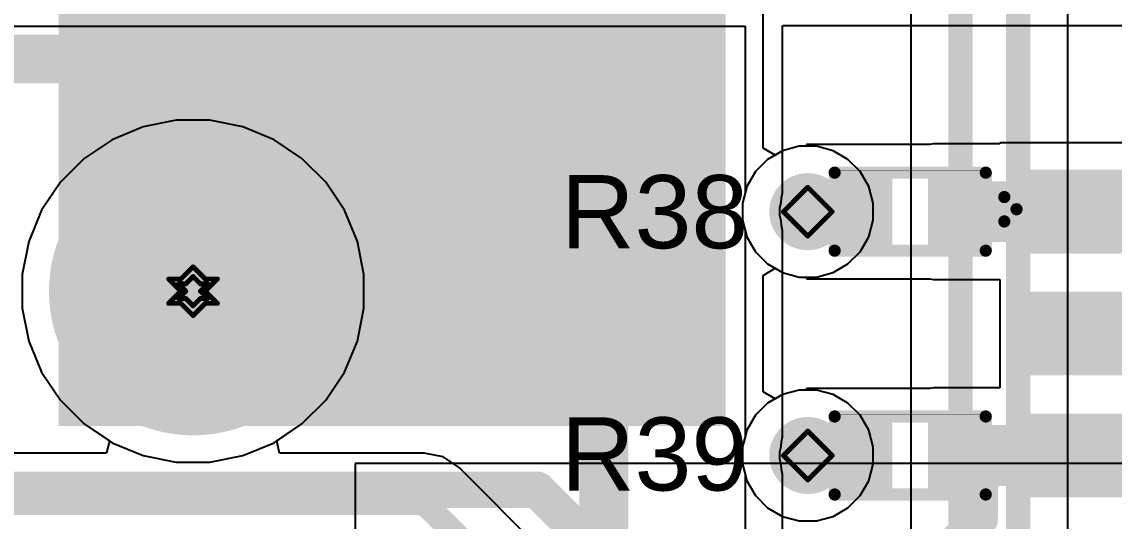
# Model space of a CAD drawing. Header units: inches. Extents: x -17.5 to 14.7, y -6.2 to 5.9.
# Drawn here: x -0.3818 to 0.0664, y 2.3105 to 2.5153 of the extents above; entities that cross this region are included whole.
import ezdxf

# ---------------------------------------------------------------- set-up
doc = ezdxf.new("R2010")
doc.units = ezdxf.units.IN
doc.header["$MEASUREMENT"] = 0
for name, color, linetype in [('Bottom Layer', 5, 'Continuous'), ('Bottom Solder', 6, 'Continuous'), ('Drill Drawing', 1, 'Continuous'), ('Ground Layer', 76, 'Continuous'), ('Multi-Layer', 9, 'Continuous'), ('Pad Holes', 156, 'Continuous'), ('Power Layer', 16, 'Continuous'), ('Top Layer', 1, 'Continuous'), ('Top Overlay', 2, 'Continuous'), ('Top Paste', 8, 'Continuous'), ('Top Solder', 216, 'Continuous'), ('Via Holes', 16, 'Continuous')]:
    doc.layers.add(name, color=color, linetype=linetype)
doc.styles.add('Arial', font='', dxfattribs={"height": 0.2})
doc.styles.get('Arial').set_extended_font_data('Arial')

# ---------------------------------------------------------------- blocks, each defined once
blk = doc.blocks.new('SOIC_14_69')
at = {"layer": 'Top Layer'}
for points in [[(-0.13819, 0.13681), (-0.13819, 0.16319), (-0.07441, 0.16319), (-0.07441, 0.13681)], [(0.07441, 0.13681), (0.07441, 0.16319), (0.13819, 0.16319), (0.13819, 0.13681)], [(-0.13819, 0.08681), (-0.13819, 0.11319), (-0.07441, 0.11319), (-0.07441, 0.08681)], [(0.07441, 0.08681), (0.07441, 0.11319), (0.13819, 0.11319), (0.13819, 0.08681)], [(-0.13819, 0.03681), (-0.13819, 0.06319), (-0.07441, 0.06319), (-0.07441, 0.03681)], [(0.07441, 0.03681), (0.07441, 0.06319), (0.13819, 0.06319), (0.13819, 0.03681)], [(-0.13819, -0.01319), (-0.13819, 0.01319), (-0.07441, 0.01319), (-0.07441, -0.01319)], [(0.07441, -0.01319), (0.07441, 0.01319), (0.13819, 0.01319), (0.13819, -0.01319)], [(-0.13819, -0.06319), (-0.13819, -0.03681), (-0.07441, -0.03681), (-0.07441, -0.06319)], [(0.07441, -0.06319), (0.07441, -0.03681), (0.13819, -0.03681), (0.13819, -0.06319)], [(-0.13819, -0.11319), (-0.13819, -0.08681), (-0.07441, -0.08681), (-0.07441, -0.11319)], [(0.07441, -0.11319), (0.07441, -0.08681), (0.13819, -0.08681), (0.13819, -0.11319)], [(-0.13819, -0.16319), (-0.13819, -0.13681), (-0.07441, -0.13681), (-0.07441, -0.16319)], [(0.07441, -0.16319), (0.07441, -0.13681), (0.13819, -0.13681), (0.13819, -0.16319)]]:
    blk.add_hatch(color=1, dxfattribs=at).paths.add_polyline_path(points)
at = {"layer": 'Top Overlay'}
blk.add_hatch(color=2, dxfattribs=at).paths.add_polyline_path([(-0.07037, 0.134), (-0.05637, 0.134), (-0.05637, 0.166), (-0.07037, 0.166)])
at = {"layer": 'Top Paste'}
for points in [[(-0.13819, 0.13681), (-0.13819, 0.16319), (-0.07441, 0.16319), (-0.07441, 0.13681)], [(0.07441, 0.13681), (0.07441, 0.16319), (0.13819, 0.16319), (0.13819, 0.13681)], [(-0.13819, 0.08681), (-0.13819, 0.11319), (-0.07441, 0.11319), (-0.07441, 0.08681)], [(0.07441, 0.08681), (0.07441, 0.11319), (0.13819, 0.11319), (0.13819, 0.08681)], [(-0.13819, 0.03681), (-0.13819, 0.06319), (-0.07441, 0.06319), (-0.07441, 0.03681)], [(0.07441, 0.03681), (0.07441, 0.06319), (0.13819, 0.06319), (0.13819, 0.03681)], [(-0.13819, -0.01319), (-0.13819, 0.01319), (-0.07441, 0.01319), (-0.07441, -0.01319)], [(0.07441, -0.01319), (0.07441, 0.01319), (0.13819, 0.01319), (0.13819, -0.01319)], [(-0.13819, -0.06319), (-0.13819, -0.03681), (-0.07441, -0.03681), (-0.07441, -0.06319)], [(0.07441, -0.06319), (0.07441, -0.03681), (0.13819, -0.03681), (0.13819, -0.06319)], [(-0.13819, -0.11319), (-0.13819, -0.08681), (-0.07441, -0.08681), (-0.07441, -0.11319)], [(0.07441, -0.11319), (0.07441, -0.08681), (0.13819, -0.08681), (0.13819, -0.11319)], [(-0.13819, -0.16319), (-0.13819, -0.13681), (-0.07441, -0.13681), (-0.07441, -0.16319)], [(0.07441, -0.16319), (0.07441, -0.13681), (0.13819, -0.13681), (0.13819, -0.16319)]]:
    blk.add_hatch(color=8, dxfattribs=at).paths.add_polyline_path(points)
at = {"layer": 'Top Solder'}
for points in [[(-0.14219, 0.13281), (-0.14219, 0.16719), (-0.07041, 0.16719), (-0.07041, 0.13281)], [(0.07041, 0.13281), (0.07041, 0.16719), (0.14219, 0.16719), (0.14219, 0.13281)], [(-0.14219, 0.08281), (-0.14219, 0.11719), (-0.07041, 0.11719), (-0.07041, 0.08281)], [(0.07041, 0.08281), (0.07041, 0.11719), (0.14219, 0.11719), (0.14219, 0.08281)], [(-0.14219, 0.03281), (-0.14219, 0.06719), (-0.07041, 0.06719), (-0.07041, 0.03281)], [(0.07041, 0.03281), (0.07041, 0.06719), (0.14219, 0.06719), (0.14219, 0.03281)], [(-0.14219, -0.01719), (-0.14219, 0.01719), (-0.07041, 0.01719), (-0.07041, -0.01719)], [(0.07041, -0.01719), (0.07041, 0.01719), (0.14219, 0.01719), (0.14219, -0.01719)], [(-0.14219, -0.06719), (-0.14219, -0.03281), (-0.07041, -0.03281), (-0.07041, -0.06719)], [(0.07041, -0.06719), (0.07041, -0.03281), (0.14219, -0.03281), (0.14219, -0.06719)], [(-0.14219, -0.11719), (-0.14219, -0.08281), (-0.07041, -0.08281), (-0.07041, -0.11719)], [(0.07041, -0.11719), (0.07041, -0.08281), (0.14219, -0.08281), (0.14219, -0.11719)], [(-0.14219, -0.16719), (-0.14219, -0.13281), (-0.07041, -0.13281), (-0.07041, -0.16719)], [(0.07041, -0.16719), (0.07041, -0.13281), (0.14219, -0.13281), (0.14219, -0.16719)]]:
    blk.add_hatch(color=216, dxfattribs=at).paths.add_polyline_path(points)
at = {"layer": 'Top Overlay'}
for points in [[(-0.071, 0.172, 0.005, 0.005, 0), (0.074, 0.172, 0.005, 0.005, 0)], [(-0.15137, 0.146, 0.005, 0.005, 0), (-0.15137, 0.156, 0.005, 0.005, 0)], [(-0.15137, 0.156, 0.005, 0.005, 0), (-0.14637, 0.151, 0.005, 0.005, 0)], [(-0.15137, 0.146, 0.005, 0.005, 0), (-0.14637, 0.151, 0.005, 0.005, 0)], [(-0.071, -0.172, 0.005, 0.005, 0), (0.074, -0.172, 0.005, 0.005, 0)]]:
    blk.add_lwpolyline(points, format="xyseb", dxfattribs=at)
for points in [[(-0.07225, 0.172, 0.0025, 0.0025, 1), (-0.06975, 0.172, 0.0025, 0.0025, 1)], [(0.07275, 0.172, 0.0025, 0.0025, 1), (0.07525, 0.172, 0.0025, 0.0025, 1)], [(-0.15262, 0.156, 0.0025, 0.0025, 1), (-0.15012, 0.156, 0.0025, 0.0025, 1)], [(-0.15262, 0.156, 0.0025, 0.0025, 1), (-0.15012, 0.156, 0.0025, 0.0025, 1)], [(-0.14762, 0.151, 0.0025, 0.0025, 1), (-0.14512, 0.151, 0.0025, 0.0025, 1)], [(-0.14762, 0.151, 0.0025, 0.0025, 1), (-0.14512, 0.151, 0.0025, 0.0025, 1)], [(-0.15262, 0.146, 0.0025, 0.0025, 1), (-0.15012, 0.146, 0.0025, 0.0025, 1)], [(-0.15262, 0.146, 0.0025, 0.0025, 1), (-0.15012, 0.146, 0.0025, 0.0025, 1)], [(-0.07225, -0.172, 0.0025, 0.0025, 1), (-0.06975, -0.172, 0.0025, 0.0025, 1)], [(0.07275, -0.172, 0.0025, 0.0025, 1), (0.07525, -0.172, 0.0025, 0.0025, 1)]]:
    blk.add_lwpolyline(points, format="xyseb", close=True, dxfattribs=at)
blk = doc.blocks.new('R___0402_93')
at = {"layer": 'Top Layer'}
for points in [[(-0.0275, -0.0125), (-0.0275, 0.0125), (-0.0095, 0.0125), (-0.0095, -0.0125)], [(0.0095, -0.0125), (0.0095, 0.0125), (0.0275, 0.0125), (0.0275, -0.0125)]]:
    blk.add_hatch(color=1, dxfattribs=at).paths.add_polyline_path(points)
at = {"layer": 'Top Paste'}
for points in [[(-0.0275, -0.0125), (-0.0275, 0.0125), (-0.0095, 0.0125), (-0.0095, -0.0125)], [(0.0095, -0.0125), (0.0095, 0.0125), (0.0275, 0.0125), (0.0275, -0.0125)]]:
    blk.add_hatch(color=8, dxfattribs=at).paths.add_polyline_path(points)
at = {"layer": 'Top Solder'}
for points in [[(-0.02967, -0.01467), (-0.02967, 0.01467), (-0.00733, 0.01467), (-0.00733, -0.01467)], [(0.00733, -0.01467), (0.00733, 0.01467), (0.02967, 0.01467), (0.02967, -0.01467)]]:
    blk.add_hatch(color=216, dxfattribs=at).paths.add_polyline_path(points)
at = {"layer": 'Top Overlay'}
for points in [[(0.031, 0.016, 0.005, 0.005, 0), (-0.031, 0.016, 0.005, 0.005, 0)], [(-0.031, 0.016, 0.005, 0.005, 0), (-0.031, -0.016, 0.005, 0.005, 0)], [(0.031, 0.016, 0.005, 0.005, 0), (0.031, -0.016, 0.005, 0.005, 0)], [(0.031, -0.016, 0.005, 0.005, 0), (-0.031, -0.016, 0.005, 0.005, 0)], [(0.032, -0.017, 0.000127, 0.000127, 0), (-0.032, -0.017, 0.000127, 0.000127, 0)]]:
    blk.add_lwpolyline(points, format="xyseb", dxfattribs=at)
for points in [[(-0.03225, 0.016, 0.0025, 0.0025, 1), (-0.02975, 0.016, 0.0025, 0.0025, 1)], [(-0.03225, 0.016, 0.0025, 0.0025, 1), (-0.02975, 0.016, 0.0025, 0.0025, 1)], [(0.02975, 0.016, 0.0025, 0.0025, 1), (0.03225, 0.016, 0.0025, 0.0025, 1)], [(0.02975, 0.016, 0.0025, 0.0025, 1), (0.03225, 0.016, 0.0025, 0.0025, 1)], [(-0.03225, -0.016, 0.0025, 0.0025, 1), (-0.02975, -0.016, 0.0025, 0.0025, 1)], [(-0.03225, -0.016, 0.0025, 0.0025, 1), (-0.02975, -0.016, 0.0025, 0.0025, 1)], [(-0.03203, -0.017, 0.0000635, 0.0000635, 1), (-0.03197, -0.017, 0.0000635, 0.0000635, 1)], [(0.02975, -0.016, 0.0025, 0.0025, 1), (0.03225, -0.016, 0.0025, 0.0025, 1)], [(0.02975, -0.016, 0.0025, 0.0025, 1), (0.03225, -0.016, 0.0025, 0.0025, 1)], [(0.03197, -0.017, 0.0000635, 0.0000635, 1), (0.03203, -0.017, 0.0000635, 0.0000635, 1)]]:
    blk.add_lwpolyline(points, format="xyseb", close=True, dxfattribs=at)
blk = doc.blocks.new('R___0402_94')
at = {"layer": 'Top Layer'}
for points in [[(-0.0275, -0.0125), (-0.0275, 0.0125), (-0.0095, 0.0125), (-0.0095, -0.0125)], [(0.0095, -0.0125), (0.0095, 0.0125), (0.0275, 0.0125), (0.0275, -0.0125)]]:
    blk.add_hatch(color=1, dxfattribs=at).paths.add_polyline_path(points)
at = {"layer": 'Top Paste'}
for points in [[(-0.0275, -0.0125), (-0.0275, 0.0125), (-0.0095, 0.0125), (-0.0095, -0.0125)], [(0.0095, -0.0125), (0.0095, 0.0125), (0.0275, 0.0125), (0.0275, -0.0125)]]:
    blk.add_hatch(color=8, dxfattribs=at).paths.add_polyline_path(points)
at = {"layer": 'Top Solder'}
for points in [[(-0.02967, -0.01467), (-0.02967, 0.01467), (-0.00733, 0.01467), (-0.00733, -0.01467)], [(0.00733, -0.01467), (0.00733, 0.01467), (0.02967, 0.01467), (0.02967, -0.01467)]]:
    blk.add_hatch(color=216, dxfattribs=at).paths.add_polyline_path(points)
at = {"layer": 'Top Overlay'}
for points in [[(0.031, 0.016, 0.005, 0.005, 0), (-0.031, 0.016, 0.005, 0.005, 0)], [(-0.031, 0.016, 0.005, 0.005, 0), (-0.031, -0.016, 0.005, 0.005, 0)], [(0.031, 0.016, 0.005, 0.005, 0), (0.031, -0.016, 0.005, 0.005, 0)], [(0.031, -0.016, 0.005, 0.005, 0), (-0.031, -0.016, 0.005, 0.005, 0)], [(0.032, -0.017, 0.000127, 0.000127, 0), (-0.032, -0.017, 0.000127, 0.000127, 0)]]:
    blk.add_lwpolyline(points, format="xyseb", dxfattribs=at)
for points in [[(-0.03225, 0.016, 0.0025, 0.0025, 1), (-0.02975, 0.016, 0.0025, 0.0025, 1)], [(-0.03225, 0.016, 0.0025, 0.0025, 1), (-0.02975, 0.016, 0.0025, 0.0025, 1)], [(0.02975, 0.016, 0.0025, 0.0025, 1), (0.03225, 0.016, 0.0025, 0.0025, 1)], [(0.02975, 0.016, 0.0025, 0.0025, 1), (0.03225, 0.016, 0.0025, 0.0025, 1)], [(-0.03225, -0.016, 0.0025, 0.0025, 1), (-0.02975, -0.016, 0.0025, 0.0025, 1)], [(-0.03225, -0.016, 0.0025, 0.0025, 1), (-0.02975, -0.016, 0.0025, 0.0025, 1)], [(-0.03203, -0.017, 0.0000635, 0.0000635, 1), (-0.03197, -0.017, 0.0000635, 0.0000635, 1)], [(0.02975, -0.016, 0.0025, 0.0025, 1), (0.03225, -0.016, 0.0025, 0.0025, 1)], [(0.02975, -0.016, 0.0025, 0.0025, 1), (0.03225, -0.016, 0.0025, 0.0025, 1)], [(0.03197, -0.017, 0.0000635, 0.0000635, 1), (0.03203, -0.017, 0.0000635, 0.0000635, 1)]]:
    blk.add_lwpolyline(points, format="xyseb", close=True, dxfattribs=at)
blk = doc.blocks.new('DJ7391_1_5_2_8_10_144')
at = {"layer": 'Bottom Layer'}
h = blk.add_hatch(color=5, dxfattribs=at)
edge = h.paths.add_edge_path()
edge.add_arc((-0.68748, 0.16535), 0.05512, 0, 360)
at = {"layer": 'Bottom Solder'}
h = blk.add_hatch(color=6, dxfattribs=at)
edge = h.paths.add_edge_path()
edge.add_arc((-0.68748, 0.16535), 0.05912, 0, 360)
at = {"layer": 'Ground Layer'}
h = blk.add_hatch(color=76, dxfattribs=at)
edge = h.paths.add_edge_path()
edge.add_arc((-0.68748, 0.16535), 0.05512, 0, 360)
at = {"layer": 'Multi-Layer'}
h = blk.add_hatch(color=9, dxfattribs=at)
edge = h.paths.add_edge_path()
edge.add_arc((-0.68748, 0.16535), 0.05512, 0, 360)
at = {"layer": 'Pad Holes'}
h = blk.add_hatch(color=7, dxfattribs=at)
edge = h.paths.add_edge_path()
edge.add_arc((-0.68748, 0.16535), 0.02972, 0, 360)
at = {"layer": 'Power Layer'}
h = blk.add_hatch(color=16, dxfattribs=at)
edge = h.paths.add_edge_path()
edge.add_arc((-0.68748, 0.16535), 0.05512, 0, 360)
at = {"layer": 'Top Layer'}
h = blk.add_hatch(color=1, dxfattribs=at)
edge = h.paths.add_edge_path()
edge.add_arc((-0.68748, 0.16535), 0.05512, 0, 360)
at = {"layer": 'Top Solder'}
h = blk.add_hatch(color=216, dxfattribs=at)
edge = h.paths.add_edge_path()
edge.add_arc((-0.68748, 0.16535), 0.05912, 0, 360)

msp = doc.modelspace()

# ---------------------------------------------------------------- hatches: boundary and pattern name
at = {"layer": 'Bottom Layer'}
h = msp.add_hatch(color=5, dxfattribs=at)
edge = h.paths.add_edge_path()
edge.add_arc((-0.05929, 2.43739), 0.01181, 0, 360)
h = msp.add_hatch(color=5, dxfattribs=at)
edge = h.paths.add_edge_path()
edge.add_arc((-0.05929, 2.33739), 0.01181, 0, 360)
at = {"layer": 'Bottom Solder'}
h = msp.add_hatch(color=6, dxfattribs=at)
edge = h.paths.add_edge_path()
edge.add_arc((-0.05929, 2.43739), 0.01581, 0, 360)
h = msp.add_hatch(color=6, dxfattribs=at)
edge = h.paths.add_edge_path()
edge.add_arc((-0.05929, 2.33739), 0.01581, 0, 360)
at = {"layer": 'Ground Layer'}
h = msp.add_hatch(color=76, dxfattribs=at)
edge = h.paths.add_edge_path()
edge.add_arc((-0.05929, 2.43739), 0.01181, 0, 360)
h = msp.add_hatch(color=76, dxfattribs=at)
edge = h.paths.add_edge_path()
edge.add_arc((-0.05929, 2.33739), 0.01181, 0, 360)
at = {"layer": 'Power Layer'}
h = msp.add_hatch(color=16, dxfattribs=at)
edge = h.paths.add_edge_path()
edge.add_arc((-0.05929, 2.43739), 0.01181, 0, 360)
h = msp.add_hatch(color=16, dxfattribs=at)
edge = h.paths.add_edge_path()
edge.add_arc((-0.05929, 2.33739), 0.01181, 0, 360)
at = {"layer": 'Top Layer'}
for points in [[(-0.36668, 2.34951), (-0.09297, 2.34951), (-0.09297, 2.79671), (-0.36668, 2.79671)], [(-0.03576, 2.42559), (-0.03576, 2.4492), (-0.05929, 2.4492), (-0.05929, 2.42559)], [(-0.00776, 2.42489), (0.06643, 2.42489), (0.06643, 2.44989), (-0.00776, 2.44989)], [(-0.03576, 2.32559), (-0.03576, 2.3492), (-0.05929, 2.3492), (-0.05929, 2.32559)], [(-0.00776, 2.32489), (0.06643, 2.32489), (0.06643, 2.34989), (-0.00776, 2.34989)]]:
    msp.add_hatch(color=1, dxfattribs=at).paths.add_polyline_path(points)
h = msp.add_hatch(color=1, dxfattribs=at)
edge = h.paths.add_edge_path()
edge.add_arc((-0.05929, 2.43739), 0.01181, 0, 360)
h = msp.add_hatch(color=1, dxfattribs=at)
edge = h.paths.add_edge_path()
edge.add_arc((-0.05929, 2.33739), 0.01181, 0, 360)
at = {"layer": 'Top Solder'}
h = msp.add_hatch(color=216, dxfattribs=at)
edge = h.paths.add_edge_path()
edge.add_arc((-0.05929, 2.43739), 0.01581, 0, 360)
h = msp.add_hatch(color=216, dxfattribs=at)
edge = h.paths.add_edge_path()
edge.add_arc((-0.05929, 2.33739), 0.01581, 0, 360)
at = {"layer": 'Via Holes'}
h = msp.add_hatch(color=7, dxfattribs=at)
edge = h.paths.add_edge_path()
edge.add_arc((-0.05929, 2.43739), 0.00591, 0, 360)
h = msp.add_hatch(color=7, dxfattribs=at)
edge = h.paths.add_edge_path()
edge.add_arc((-0.05929, 2.33739), 0.00591, 0, 360)

# ---------------------------------------------------------------- linework, layer by layer
at = {"layer": 'Bottom Layer'}
for p, q in [((0.04745, 2.2606), (0.04745, 2.65665)), ((-0.01706, 2.63615), (-0.01706, 2.23152)), ((-0.31846, 2.4749), (-0.33201, 2.4722)), ((-0.30465, 2.4749), (-0.31846, 2.4749)), ((-0.29111, 2.4722), (-0.30465, 2.4749)), ((-0.33201, 2.4722), (-0.34477, 2.46692)), ((-0.27834, 2.46692), (-0.29111, 2.4722)), ((-0.34477, 2.46692), (-0.35626, 2.45924)), ((-0.26686, 2.45924), (-0.27834, 2.46692)), ((-0.06964, 2.46238), (-0.07576, 2.45885)), ((-0.06282, 2.4642), (-0.06964, 2.46238)), ((-0.05576, 2.4642), (-0.06282, 2.4642)), ((-0.04894, 2.46238), (-0.05576, 2.4642)), ((-0.04283, 2.45885), (-0.04894, 2.46238)), ((-0.35626, 2.45924), (-0.36602, 2.44948)), ((-0.25709, 2.44948), (-0.26686, 2.45924)), ((-0.07576, 2.45885), (-0.08075, 2.45386)), ((-0.03784, 2.45386), (-0.04283, 2.45885)), ((-0.08075, 2.45386), (-0.08428, 2.44774)), ((-0.03431, 2.44774), (-0.03784, 2.45386)), ((-0.36602, 2.44948), (-0.3737, 2.43799)), ((-0.24942, 2.43799), (-0.25709, 2.44948)), ((-0.08428, 2.44774), (-0.0861, 2.44092)), ((-0.03248, 2.44092), (-0.03431, 2.44774)), ((-0.0861, 2.44092), (-0.0861, 2.43386)), ((-0.03248, 2.43386), (-0.03248, 2.44092)), ((-0.3737, 2.43799), (-0.37898, 2.42523)), ((-0.24413, 2.42523), (-0.24942, 2.43799)), ((-0.0861, 2.43386), (-0.08428, 2.42704)), ((-0.03431, 2.42704), (-0.03248, 2.43386)), ((-0.37898, 2.42523), (-0.38168, 2.41168)), ((-0.24144, 2.41168), (-0.24413, 2.42523)), ((-0.08428, 2.42704), (-0.08075, 2.42093)), ((-0.03784, 2.42093), (-0.03431, 2.42704)), ((-0.08075, 2.42093), (-0.07576, 2.41594)), ((-0.04283, 2.41594), (-0.03784, 2.42093)), ((-0.38168, 2.41168), (-0.38168, 2.39787)), ((-0.24144, 2.39787), (-0.24144, 2.41168)), ((-0.07576, 2.41594), (-0.06964, 2.41241)), ((-0.06964, 2.41241), (-0.06282, 2.41058)), ((-0.05576, 2.41058), (-0.04894, 2.41241)), ((-0.04894, 2.41241), (-0.04283, 2.41594)), ((-0.06282, 2.41058), (-0.05576, 2.41058)), ((-0.38168, 2.39787), (-0.37898, 2.38433)), ((-0.24413, 2.38433), (-0.24144, 2.39787)), ((-0.37898, 2.38433), (-0.3737, 2.37157)), ((-0.24942, 2.37157), (-0.24413, 2.38433)), ((-0.3737, 2.37157), (-0.36602, 2.36008)), ((-0.25709, 2.36008), (-0.24942, 2.37157)), ((-0.06964, 2.36238), (-0.07576, 2.35885)), ((-0.06282, 2.3642), (-0.06964, 2.36238)), ((-0.05576, 2.3642), (-0.06282, 2.3642)), ((-0.04894, 2.36238), (-0.05576, 2.3642)), ((-0.04283, 2.35885), (-0.04894, 2.36238)), ((-0.36602, 2.36008), (-0.35626, 2.35031)), ((-0.26686, 2.35031), (-0.25709, 2.36008)), ((-0.07576, 2.35885), (-0.08075, 2.35386)), ((-0.03784, 2.35386), (-0.04283, 2.35885)), ((-0.08075, 2.35386), (-0.08428, 2.34774)), ((-0.03431, 2.34774), (-0.03784, 2.35386)), ((-0.35626, 2.35031), (-0.3459, 2.34339)), ((-0.27722, 2.34339), (-0.26686, 2.35031)), ((-0.08428, 2.34774), (-0.0861, 2.34092)), ((-0.03248, 2.34092), (-0.03431, 2.34774)), ((-0.3459, 2.34339), (-0.34709, 2.33839)), ((-0.27603, 2.33839), (-0.27722, 2.34339)), ((-0.0861, 2.34092), (-0.0861, 2.33386)), ((-0.03248, 2.33386), (-0.03248, 2.34092)), ((-0.34709, 2.33839), (-0.54982, 2.33839)), ((-0.21678, 2.33839), (-0.27603, 2.33839)), ((-0.20898, 2.33684), (-0.21678, 2.33839)), ((-0.20237, 2.33242), (-0.20898, 2.33684)), ((0.04666, 2.08339), (-0.20237, 2.33242)), ((-0.0861, 2.33386), (-0.08428, 2.32704)), ((-0.03431, 2.32704), (-0.03248, 2.33386)), ((-0.08428, 2.32704), (-0.08075, 2.32093)), ((-0.03784, 2.32093), (-0.03431, 2.32704)), ((-0.08075, 2.32093), (-0.07576, 2.31594)), ((-0.04283, 2.31594), (-0.03784, 2.32093)), ((-0.07576, 2.31594), (-0.06964, 2.31241)), ((-0.04894, 2.31241), (-0.04283, 2.31594)), ((-0.06964, 2.31241), (-0.06282, 2.31058)), ((-0.06282, 2.31058), (-0.05576, 2.31058)), ((-0.05576, 2.31058), (-0.04894, 2.31241))]:
    msp.add_line(p, q, dxfattribs=at)
for points in [[(0.02706, 2.25215, 0.01, 0.01, 0), (0.02706, 2.65665, 0.01, 0.01, 0)], [(0.00333, 2.23152, 0.01, 0.01, 0), (0.00333, 2.64459, 0.01, 0.01, 0)], [(-0.54982, 2.318, 0.01, 0.01, 0), (-0.21678, 2.318, 0.01, 0.01, 0)], [(-0.21678, 2.318, 0.01, 0.01, 0), (0.03822, 2.063, 0.01, 0.01, 0)]]:
    msp.add_lwpolyline(points, format="xyseb", dxfattribs=at)
msp.add_lwpolyline([(-0.21928, 2.318, 0.005, 0.005, 1), (-0.21428, 2.318, 0.005, 0.005, 1)], format="xyseb", close=True, dxfattribs=at)
msp.add_lwpolyline([(-0.21928, 2.318, 0.005, 0.005, 1), (-0.21428, 2.318, 0.005, 0.005, 1)], format="xyseb", close=True, dxfattribs=at)
at = {"layer": 'Drill Drawing'}
for points in [[(-0.06929, 2.43739, 0.002, 0.002, 0), (-0.05929, 2.44739, 0.002, 0.002, 0)], [(-0.05929, 2.44739, 0.002, 0.002, 0), (-0.04929, 2.43739, 0.002, 0.002, 0)], [(-0.06929, 2.43739, 0.002, 0.002, 0), (-0.05929, 2.42739, 0.002, 0.002, 0)], [(-0.05929, 2.42739, 0.002, 0.002, 0), (-0.04929, 2.43739, 0.002, 0.002, 0)], [(-0.31656, 2.40978, 0.002, 0.002, 0), (-0.31156, 2.41478, 0.002, 0.002, 0)], [(-0.31456, 2.40778, 0.002, 0.002, 0), (-0.31156, 2.41078, 0.002, 0.002, 0)], [(-0.31156, 2.41478, 0.002, 0.002, 0), (-0.30656, 2.40978, 0.002, 0.002, 0)], [(-0.31156, 2.41078, 0.002, 0.002, 0), (-0.30856, 2.40778, 0.002, 0.002, 0)], [(-0.32156, 2.40978, 0.002, 0.002, 0), (-0.31656, 2.40478, 0.002, 0.002, 0)], [(-0.32156, 2.40978, 0.002, 0.002, 0), (-0.31656, 2.40978, 0.002, 0.002, 0)], [(-0.31756, 2.40778, 0.002, 0.002, 0), (-0.31456, 2.40478, 0.002, 0.002, 0)], [(-0.31756, 2.40778, 0.002, 0.002, 0), (-0.31456, 2.40778, 0.002, 0.002, 0)], [(-0.30856, 2.40778, 0.002, 0.002, 0), (-0.30556, 2.40778, 0.002, 0.002, 0)], [(-0.30856, 2.40478, 0.002, 0.002, 0), (-0.30556, 2.40778, 0.002, 0.002, 0)], [(-0.30656, 2.40978, 0.002, 0.002, 0), (-0.30156, 2.40978, 0.002, 0.002, 0)], [(-0.30656, 2.40478, 0.002, 0.002, 0), (-0.30156, 2.40978, 0.002, 0.002, 0)], [(-0.32156, 2.39978, 0.002, 0.002, 0), (-0.31656, 2.40478, 0.002, 0.002, 0)], [(-0.31756, 2.40178, 0.002, 0.002, 0), (-0.31456, 2.40478, 0.002, 0.002, 0)], [(-0.31756, 2.40178, 0.002, 0.002, 0), (-0.31456, 2.40178, 0.002, 0.002, 0)], [(-0.31456, 2.40178, 0.002, 0.002, 0), (-0.31156, 2.39878, 0.002, 0.002, 0)], [(-0.31156, 2.39878, 0.002, 0.002, 0), (-0.30856, 2.40178, 0.002, 0.002, 0)], [(-0.30856, 2.40478, 0.002, 0.002, 0), (-0.30556, 2.40178, 0.002, 0.002, 0)], [(-0.30856, 2.40178, 0.002, 0.002, 0), (-0.30556, 2.40178, 0.002, 0.002, 0)], [(-0.30656, 2.40478, 0.002, 0.002, 0), (-0.30156, 2.39978, 0.002, 0.002, 0)], [(-0.32156, 2.39978, 0.002, 0.002, 0), (-0.31656, 2.39978, 0.002, 0.002, 0)], [(-0.31656, 2.39978, 0.002, 0.002, 0), (-0.31156, 2.39478, 0.002, 0.002, 0)], [(-0.31156, 2.39478, 0.002, 0.002, 0), (-0.30656, 2.39978, 0.002, 0.002, 0)], [(-0.30656, 2.39978, 0.002, 0.002, 0), (-0.30156, 2.39978, 0.002, 0.002, 0)], [(-0.06929, 2.33739, 0.002, 0.002, 0), (-0.05929, 2.34739, 0.002, 0.002, 0)], [(-0.05929, 2.34739, 0.002, 0.002, 0), (-0.04929, 2.33739, 0.002, 0.002, 0)], [(-0.06929, 2.33739, 0.002, 0.002, 0), (-0.05929, 2.32739, 0.002, 0.002, 0)], [(-0.05929, 2.32739, 0.002, 0.002, 0), (-0.04929, 2.33739, 0.002, 0.002, 0)]]:
    msp.add_lwpolyline(points, format="xyseb", dxfattribs=at)
for points in [[(-0.05979, 2.44739, 0.001, 0.001, 1), (-0.05879, 2.44739, 0.001, 0.001, 1)], [(-0.05979, 2.44739, 0.001, 0.001, 1), (-0.05879, 2.44739, 0.001, 0.001, 1)], [(-0.06979, 2.43739, 0.001, 0.001, 1), (-0.06879, 2.43739, 0.001, 0.001, 1)], [(-0.06979, 2.43739, 0.001, 0.001, 1), (-0.06879, 2.43739, 0.001, 0.001, 1)], [(-0.04979, 2.43739, 0.001, 0.001, 1), (-0.04879, 2.43739, 0.001, 0.001, 1)], [(-0.04979, 2.43739, 0.001, 0.001, 1), (-0.04879, 2.43739, 0.001, 0.001, 1)], [(-0.05979, 2.42739, 0.001, 0.001, 1), (-0.05879, 2.42739, 0.001, 0.001, 1)], [(-0.05979, 2.42739, 0.001, 0.001, 1), (-0.05879, 2.42739, 0.001, 0.001, 1)], [(-0.31206, 2.41478, 0.001, 0.001, 1), (-0.31106, 2.41478, 0.001, 0.001, 1)], [(-0.31206, 2.41478, 0.001, 0.001, 1), (-0.31106, 2.41478, 0.001, 0.001, 1)], [(-0.31206, 2.41078, 0.001, 0.001, 1), (-0.31106, 2.41078, 0.001, 0.001, 1)], [(-0.31206, 2.41078, 0.001, 0.001, 1), (-0.31106, 2.41078, 0.001, 0.001, 1)], [(-0.32206, 2.40978, 0.001, 0.001, 1), (-0.32106, 2.40978, 0.001, 0.001, 1)], [(-0.32206, 2.40978, 0.001, 0.001, 1), (-0.32106, 2.40978, 0.001, 0.001, 1)], [(-0.31806, 2.40778, 0.001, 0.001, 1), (-0.31706, 2.40778, 0.001, 0.001, 1)], [(-0.31806, 2.40778, 0.001, 0.001, 1), (-0.31706, 2.40778, 0.001, 0.001, 1)], [(-0.31706, 2.40978, 0.001, 0.001, 1), (-0.31606, 2.40978, 0.001, 0.001, 1)], [(-0.31706, 2.40978, 0.001, 0.001, 1), (-0.31606, 2.40978, 0.001, 0.001, 1)], [(-0.31506, 2.40778, 0.001, 0.001, 1), (-0.31406, 2.40778, 0.001, 0.001, 1)], [(-0.31506, 2.40778, 0.001, 0.001, 1), (-0.31406, 2.40778, 0.001, 0.001, 1)], [(-0.30906, 2.40778, 0.001, 0.001, 1), (-0.30806, 2.40778, 0.001, 0.001, 1)], [(-0.30906, 2.40778, 0.001, 0.001, 1), (-0.30806, 2.40778, 0.001, 0.001, 1)], [(-0.30706, 2.40978, 0.001, 0.001, 1), (-0.30606, 2.40978, 0.001, 0.001, 1)], [(-0.30706, 2.40978, 0.001, 0.001, 1), (-0.30606, 2.40978, 0.001, 0.001, 1)], [(-0.30606, 2.40778, 0.001, 0.001, 1), (-0.30506, 2.40778, 0.001, 0.001, 1)], [(-0.30606, 2.40778, 0.001, 0.001, 1), (-0.30506, 2.40778, 0.001, 0.001, 1)], [(-0.30206, 2.40978, 0.001, 0.001, 1), (-0.30106, 2.40978, 0.001, 0.001, 1)], [(-0.30206, 2.40978, 0.001, 0.001, 1), (-0.30106, 2.40978, 0.001, 0.001, 1)], [(-0.31806, 2.40178, 0.001, 0.001, 1), (-0.31706, 2.40178, 0.001, 0.001, 1)], [(-0.31806, 2.40178, 0.001, 0.001, 1), (-0.31706, 2.40178, 0.001, 0.001, 1)], [(-0.31706, 2.40478, 0.001, 0.001, 1), (-0.31606, 2.40478, 0.001, 0.001, 1)], [(-0.31706, 2.40478, 0.001, 0.001, 1), (-0.31606, 2.40478, 0.001, 0.001, 1)], [(-0.31506, 2.40478, 0.001, 0.001, 1), (-0.31406, 2.40478, 0.001, 0.001, 1)], [(-0.31506, 2.40478, 0.001, 0.001, 1), (-0.31406, 2.40478, 0.001, 0.001, 1)], [(-0.31506, 2.40178, 0.001, 0.001, 1), (-0.31406, 2.40178, 0.001, 0.001, 1)], [(-0.31506, 2.40178, 0.001, 0.001, 1), (-0.31406, 2.40178, 0.001, 0.001, 1)], [(-0.30906, 2.40478, 0.001, 0.001, 1), (-0.30806, 2.40478, 0.001, 0.001, 1)], [(-0.30906, 2.40478, 0.001, 0.001, 1), (-0.30806, 2.40478, 0.001, 0.001, 1)], [(-0.30906, 2.40178, 0.001, 0.001, 1), (-0.30806, 2.40178, 0.001, 0.001, 1)], [(-0.30906, 2.40178, 0.001, 0.001, 1), (-0.30806, 2.40178, 0.001, 0.001, 1)], [(-0.30706, 2.40478, 0.001, 0.001, 1), (-0.30606, 2.40478, 0.001, 0.001, 1)], [(-0.30706, 2.40478, 0.001, 0.001, 1), (-0.30606, 2.40478, 0.001, 0.001, 1)], [(-0.30606, 2.40178, 0.001, 0.001, 1), (-0.30506, 2.40178, 0.001, 0.001, 1)], [(-0.30606, 2.40178, 0.001, 0.001, 1), (-0.30506, 2.40178, 0.001, 0.001, 1)], [(-0.32206, 2.39978, 0.001, 0.001, 1), (-0.32106, 2.39978, 0.001, 0.001, 1)], [(-0.32206, 2.39978, 0.001, 0.001, 1), (-0.32106, 2.39978, 0.001, 0.001, 1)], [(-0.31706, 2.39978, 0.001, 0.001, 1), (-0.31606, 2.39978, 0.001, 0.001, 1)], [(-0.31706, 2.39978, 0.001, 0.001, 1), (-0.31606, 2.39978, 0.001, 0.001, 1)], [(-0.31206, 2.39878, 0.001, 0.001, 1), (-0.31106, 2.39878, 0.001, 0.001, 1)], [(-0.31206, 2.39878, 0.001, 0.001, 1), (-0.31106, 2.39878, 0.001, 0.001, 1)], [(-0.30706, 2.39978, 0.001, 0.001, 1), (-0.30606, 2.39978, 0.001, 0.001, 1)], [(-0.30706, 2.39978, 0.001, 0.001, 1), (-0.30606, 2.39978, 0.001, 0.001, 1)], [(-0.30206, 2.39978, 0.001, 0.001, 1), (-0.30106, 2.39978, 0.001, 0.001, 1)], [(-0.30206, 2.39978, 0.001, 0.001, 1), (-0.30106, 2.39978, 0.001, 0.001, 1)], [(-0.31206, 2.39478, 0.001, 0.001, 1), (-0.31106, 2.39478, 0.001, 0.001, 1)], [(-0.31206, 2.39478, 0.001, 0.001, 1), (-0.31106, 2.39478, 0.001, 0.001, 1)], [(-0.05979, 2.34739, 0.001, 0.001, 1), (-0.05879, 2.34739, 0.001, 0.001, 1)], [(-0.05979, 2.34739, 0.001, 0.001, 1), (-0.05879, 2.34739, 0.001, 0.001, 1)], [(-0.06979, 2.33739, 0.001, 0.001, 1), (-0.06879, 2.33739, 0.001, 0.001, 1)], [(-0.06979, 2.33739, 0.001, 0.001, 1), (-0.06879, 2.33739, 0.001, 0.001, 1)], [(-0.04979, 2.33739, 0.001, 0.001, 1), (-0.04879, 2.33739, 0.001, 0.001, 1)], [(-0.04979, 2.33739, 0.001, 0.001, 1), (-0.04879, 2.33739, 0.001, 0.001, 1)], [(-0.05979, 2.32739, 0.001, 0.001, 1), (-0.05879, 2.32739, 0.001, 0.001, 1)], [(-0.05979, 2.32739, 0.001, 0.001, 1), (-0.05879, 2.32739, 0.001, 0.001, 1)]]:
    msp.add_lwpolyline(points, format="xyseb", close=True, dxfattribs=at)
at = {"layer": 'Ground Layer'}
for p, q in [((-0.31846, 2.4749), (-0.33201, 2.4722)), ((-0.30465, 2.4749), (-0.31846, 2.4749)), ((-0.29111, 2.4722), (-0.30465, 2.4749)), ((-0.33201, 2.4722), (-0.34477, 2.46692)), ((-0.27834, 2.46692), (-0.29111, 2.4722)), ((-0.34477, 2.46692), (-0.35626, 2.45924)), ((-0.26686, 2.45924), (-0.27834, 2.46692)), ((-0.06964, 2.46238), (-0.07576, 2.45885)), ((-0.06282, 2.4642), (-0.06964, 2.46238)), ((-0.05576, 2.4642), (-0.06282, 2.4642)), ((-0.04894, 2.46238), (-0.05576, 2.4642)), ((-0.04283, 2.45885), (-0.04894, 2.46238)), ((-0.35626, 2.45924), (-0.36602, 2.44948)), ((-0.25709, 2.44948), (-0.26686, 2.45924)), ((-0.07576, 2.45885), (-0.08075, 2.45386)), ((-0.03784, 2.45386), (-0.04283, 2.45885)), ((-0.08075, 2.45386), (-0.08428, 2.44774)), ((-0.03431, 2.44774), (-0.03784, 2.45386)), ((-0.36602, 2.44948), (-0.3737, 2.43799)), ((-0.24942, 2.43799), (-0.25709, 2.44948)), ((-0.08428, 2.44774), (-0.0861, 2.44092)), ((-0.03248, 2.44092), (-0.03431, 2.44774)), ((-0.0861, 2.44092), (-0.0861, 2.43386)), ((-0.03248, 2.43386), (-0.03248, 2.44092)), ((-0.3737, 2.43799), (-0.37898, 2.42523)), ((-0.24413, 2.42523), (-0.24942, 2.43799)), ((-0.0861, 2.43386), (-0.08428, 2.42704)), ((-0.03431, 2.42704), (-0.03248, 2.43386)), ((-0.37898, 2.42523), (-0.38168, 2.41168)), ((-0.24144, 2.41168), (-0.24413, 2.42523)), ((-0.08428, 2.42704), (-0.08075, 2.42093)), ((-0.03784, 2.42093), (-0.03431, 2.42704)), ((-0.08075, 2.42093), (-0.07576, 2.41594)), ((-0.04283, 2.41594), (-0.03784, 2.42093)), ((-0.38168, 2.41168), (-0.38168, 2.39787)), ((-0.24144, 2.39787), (-0.24144, 2.41168)), ((-0.07576, 2.41594), (-0.06964, 2.41241)), ((-0.06964, 2.41241), (-0.06282, 2.41058)), ((-0.05576, 2.41058), (-0.04894, 2.41241)), ((-0.04894, 2.41241), (-0.04283, 2.41594)), ((-0.06282, 2.41058), (-0.05576, 2.41058)), ((-0.38168, 2.39787), (-0.37898, 2.38433)), ((-0.24413, 2.38433), (-0.24144, 2.39787)), ((-0.37898, 2.38433), (-0.3737, 2.37157)), ((-0.24942, 2.37157), (-0.24413, 2.38433)), ((-0.3737, 2.37157), (-0.36602, 2.36008)), ((-0.25709, 2.36008), (-0.24942, 2.37157)), ((-0.06964, 2.36238), (-0.07576, 2.35885)), ((-0.06282, 2.3642), (-0.06964, 2.36238)), ((-0.05576, 2.3642), (-0.06282, 2.3642)), ((-0.04894, 2.36238), (-0.05576, 2.3642)), ((-0.04283, 2.35885), (-0.04894, 2.36238)), ((-0.36602, 2.36008), (-0.35626, 2.35031)), ((-0.26686, 2.35031), (-0.25709, 2.36008)), ((-0.07576, 2.35885), (-0.08075, 2.35386)), ((-0.03784, 2.35386), (-0.04283, 2.35885)), ((-0.08075, 2.35386), (-0.08428, 2.34774)), ((-0.03431, 2.34774), (-0.03784, 2.35386)), ((-0.35626, 2.35031), (-0.34477, 2.34264)), ((-0.27834, 2.34264), (-0.26686, 2.35031)), ((-0.08428, 2.34774), (-0.0861, 2.34092)), ((-0.03248, 2.34092), (-0.03431, 2.34774)), ((-0.34477, 2.34264), (-0.33201, 2.33736)), ((-0.29111, 2.33736), (-0.27834, 2.34264)), ((-0.0861, 2.34092), (-0.0861, 2.33386)), ((-0.03248, 2.33386), (-0.03248, 2.34092)), ((-0.33201, 2.33736), (-0.31846, 2.33466)), ((-0.30465, 2.33466), (-0.29111, 2.33736)), ((-0.31846, 2.33466), (-0.30465, 2.33466)), ((-0.0861, 2.33386), (-0.08428, 2.32704)), ((-0.03431, 2.32704), (-0.03248, 2.33386)), ((-0.08428, 2.32704), (-0.08075, 2.32093)), ((-0.03784, 2.32093), (-0.03431, 2.32704)), ((-0.08075, 2.32093), (-0.07576, 2.31594)), ((-0.04283, 2.31594), (-0.03784, 2.32093)), ((-0.07576, 2.31594), (-0.06964, 2.31241)), ((-0.04894, 2.31241), (-0.04283, 2.31594)), ((-0.06964, 2.31241), (-0.06282, 2.31058)), ((-0.06282, 2.31058), (-0.05576, 2.31058)), ((-0.05576, 2.31058), (-0.04894, 2.31241))]:
    msp.add_line(p, q, dxfattribs=at)
at = {"layer": 'Power Layer'}
for p, q in [((-0.58715, 2.51354), (-0.085, 2.51354)), ((-0.085, 2.51354), (-0.085, 2.44504)), ((-0.06971, 2.51354), (-0.06953, 2.51375)), ((-0.06971, 2.44504), (-0.06971, 2.51354)), ((-0.06953, 2.51375), (0.34971, 2.51375)), ((-0.31846, 2.4749), (-0.33201, 2.4722)), ((-0.30465, 2.4749), (-0.31846, 2.4749)), ((-0.29111, 2.4722), (-0.30465, 2.4749)), ((-0.33201, 2.4722), (-0.34477, 2.46692)), ((-0.27834, 2.46692), (-0.29111, 2.4722)), ((-0.34477, 2.46692), (-0.35626, 2.45924)), ((-0.26686, 2.45924), (-0.27834, 2.46692)), ((-0.35626, 2.45924), (-0.36602, 2.44948)), ((-0.25709, 2.44948), (-0.26686, 2.45924)), ((-0.36602, 2.44948), (-0.3737, 2.43799)), ((-0.24942, 2.43799), (-0.25709, 2.44948)), ((-0.085, 2.44504), (-0.0861, 2.44092)), ((-0.07023, 2.44109), (-0.0701, 2.44308)), ((-0.0701, 2.44308), (-0.06971, 2.44504)), ((-0.0861, 2.44092), (-0.0861, 2.43386)), ((-0.07081, 2.43891), (-0.07023, 2.44109)), ((-0.07081, 2.43588), (-0.07081, 2.43891)), ((-0.3737, 2.43799), (-0.37898, 2.42523)), ((-0.24413, 2.42523), (-0.24942, 2.43799)), ((-0.07023, 2.4337), (-0.07081, 2.43588)), ((-0.0861, 2.43386), (-0.085, 2.42974)), ((-0.085, 2.42974), (-0.085, 2.34504)), ((-0.0701, 2.43171), (-0.07023, 2.4337)), ((-0.06971, 2.42974), (-0.0701, 2.43171)), ((-0.06971, 2.34504), (-0.06971, 2.42974)), ((-0.37898, 2.42523), (-0.38168, 2.41168)), ((-0.24144, 2.41168), (-0.24413, 2.42523)), ((-0.38168, 2.41168), (-0.38168, 2.39787)), ((-0.24144, 2.39787), (-0.24144, 2.41168)), ((-0.38168, 2.39787), (-0.37898, 2.38433)), ((-0.24413, 2.38433), (-0.24144, 2.39787)), ((-0.37898, 2.38433), (-0.3737, 2.37157)), ((-0.24942, 2.37157), (-0.24413, 2.38433)), ((-0.3737, 2.37157), (-0.36602, 2.36008)), ((-0.25709, 2.36008), (-0.24942, 2.37157)), ((-0.36602, 2.36008), (-0.35626, 2.35031)), ((-0.26686, 2.35031), (-0.25709, 2.36008)), ((-0.35626, 2.35031), (-0.34477, 2.34264)), ((-0.27834, 2.34264), (-0.26686, 2.35031)), ((-0.085, 2.34504), (-0.0861, 2.34092)), ((-0.0701, 2.34308), (-0.06971, 2.34504)), ((-0.34477, 2.34264), (-0.33201, 2.33736)), ((-0.29111, 2.33736), (-0.27834, 2.34264)), ((-0.0861, 2.34092), (-0.0861, 2.33386)), ((-0.07081, 2.33891), (-0.07023, 2.34109)), ((-0.07023, 2.34109), (-0.0701, 2.34308)), ((-0.33201, 2.33736), (-0.31846, 2.33466)), ((-0.30465, 2.33466), (-0.29111, 2.33736)), ((-0.07081, 2.33588), (-0.07081, 2.33891)), ((-0.07023, 2.3337), (-0.07081, 2.33588)), ((-0.31846, 2.33466), (-0.30465, 2.33466)), ((-0.0861, 2.33386), (-0.085, 2.32974)), ((-0.0701, 2.33171), (-0.07023, 2.3337)), ((-0.06971, 2.32974), (-0.0701, 2.33171)), ((-0.085, 2.32974), (-0.085, 2.24504)), ((-0.06971, 2.24504), (-0.06971, 2.32974))]:
    msp.add_line(p, q, dxfattribs=at)
for points in [[(-0.60181, 2.5, 0.02, 0.02, 0), (-0.1831, 2.5, 0.02, 0.02, 0)], [(-0.1831, 2.5, 0.02, 0.02, 0), (-0.143, 2.4599, 0.02, 0.02, 0)], [(-0.143, 1.99623, 0.02, 0.02, 0), (-0.143, 2.4599, 0.02, 0.02, 0)]]:
    msp.add_lwpolyline(points, format="xyseb", dxfattribs=at)
for points in [[(-0.1881, 2.5, 0.01, 0.01, 1), (-0.1781, 2.5, 0.01, 0.01, 1)], [(-0.1881, 2.5, 0.01, 0.01, 1), (-0.1781, 2.5, 0.01, 0.01, 1)], [(-0.148, 2.4599, 0.01, 0.01, 1), (-0.138, 2.4599, 0.01, 0.01, 1)], [(-0.148, 2.4599, 0.01, 0.01, 1), (-0.138, 2.4599, 0.01, 0.01, 1)]]:
    msp.add_lwpolyline(points, format="xyseb", close=True, dxfattribs=at)
at = {"layer": 'Top Layer'}
for p, q in [((-0.07767, 2.46351), (-0.07767, 2.79671)), ((0.11332, 2.46558), (0.01954, 2.46558)), ((0.01954, 2.46558), (0.01954, 2.46519)), ((-0.07267, 2.46063), (-0.07767, 2.46351)), ((-0.06964, 2.46238), (-0.07267, 2.46063)), ((-0.06282, 2.4642), (-0.06964, 2.46238)), ((-0.06074, 2.4642), (-0.06282, 2.4642)), ((-0.05976, 2.4644), (-0.06074, 2.4642)), ((-0.00924, 2.46489), (-0.05976, 2.46489)), ((-0.05976, 2.46489), (-0.05976, 2.4644)), ((-0.00776, 2.46519), (-0.00924, 2.46489)), ((0.01954, 2.46519), (-0.00776, 2.46519)), ((-0.07767, 2.41127), (-0.07267, 2.41416)), ((-0.07267, 2.41416), (-0.06964, 2.41241)), ((-0.06964, 2.41241), (-0.06282, 2.41058)), ((-0.07767, 2.36351), (-0.07767, 2.41127)), ((-0.06282, 2.41058), (-0.06071, 2.41058)), ((-0.06071, 2.41058), (-0.05976, 2.41039)), ((-0.05976, 2.41039), (-0.05976, 2.40989)), ((-0.05976, 2.40989), (-0.00924, 2.40989)), ((-0.00924, 2.40989), (-0.00776, 2.4096)), ((-0.00776, 2.4096), (0.01954, 2.4096)), ((0.01954, 2.4096), (0.01954, 2.36519)), ((-0.07267, 2.36063), (-0.07767, 2.36351)), ((-0.06964, 2.36238), (-0.07267, 2.36063)), ((-0.06282, 2.3642), (-0.06964, 2.36238)), ((-0.06074, 2.3642), (-0.06282, 2.3642)), ((-0.05976, 2.3644), (-0.06074, 2.3642)), ((-0.00924, 2.36489), (-0.05976, 2.36489)), ((-0.05976, 2.36489), (-0.05976, 2.3644)), ((-0.00776, 2.36519), (-0.00924, 2.36489)), ((0.01954, 2.36519), (-0.00776, 2.36519)), ((2.10142, 2.33415), (-0.245, 2.33415)), ((-0.245, 2.33415), (-0.245, 1.33748))]:
    msp.add_line(p, q, dxfattribs=at)
for points in [[(0.00124, 2.33739, 0.015, 0.015, 0), (0.00925, 2.33739, 0.015, 0.015, 0)], [(0.00925, 2.33739, 0.015, 0.015, 0), (0.0112, 2.33544, 0.015, 0.015, 0)], [(0.0112, 2.31118, 0.015, 0.015, 0), (0.0112, 2.33544, 0.015, 0.015, 0)], [(-0.53492, 2.32331, 0.015, 0.015, 0), (-0.17031, 2.32331, 0.015, 0.015, 0)], [(-0.17031, 2.32331, 0.015, 0.015, 0), (-0.14411, 2.29711, 0.015, 0.015, 0)], [(-0.00287, 2.29711, 0.015, 0.015, 0), (0.0112, 2.31118, 0.015, 0.015, 0)]]:
    msp.add_lwpolyline(points, format="xyseb", dxfattribs=at)
for points in [[(-0.00251, 2.33739, 0.0075, 0.0075, 1), (0.00499, 2.33739, 0.0075, 0.0075, 1)], [(0.0055, 2.33739, 0.0075, 0.0075, 1), (0.013, 2.33739, 0.0075, 0.0075, 1)], [(0.0055, 2.33739, 0.0075, 0.0075, 1), (0.013, 2.33739, 0.0075, 0.0075, 1)], [(0.00745, 2.33544, 0.0075, 0.0075, 1), (0.01495, 2.33544, 0.0075, 0.0075, 1)], [(0.00745, 2.33544, 0.0075, 0.0075, 1), (0.01495, 2.33544, 0.0075, 0.0075, 1)], [(-0.17406, 2.32331, 0.0075, 0.0075, 1), (-0.16656, 2.32331, 0.0075, 0.0075, 1)], [(-0.17406, 2.32331, 0.0075, 0.0075, 1), (-0.16656, 2.32331, 0.0075, 0.0075, 1)], [(0.00745, 2.31118, 0.0075, 0.0075, 1), (0.01495, 2.31118, 0.0075, 0.0075, 1)], [(0.00745, 2.31118, 0.0075, 0.0075, 1), (0.01495, 2.31118, 0.0075, 0.0075, 1)]]:
    msp.add_lwpolyline(points, format="xyseb", close=True, dxfattribs=at)

# ---------------------------------------------------------------- block references
for name, p, rotation in [('DJ7391_1_5_2_8_10_144', (-0.47691, 1.7173), 270), ('R___0402_94', (-0.01726, 2.43739), 180), ('R___0402_93', (-0.01726, 2.33739), 180)]:
    msp.add_blockref(name, p, dxfattribs=dict(rotation=rotation))
msp.add_blockref('SOIC_14_69', (0.17273, 2.28739))

# ---------------------------------------------------------------- texts
at = {"layer": 'Top Overlay', "style": 'Arial'}
for s, p in [('R38', (-0.16063, 2.42239)), ('R39', (-0.16063, 2.32302))]:
    msp.add_text(s, height=0.03, dxfattribs=at).set_placement(p)

doc.saveas('drawing.dxf')
